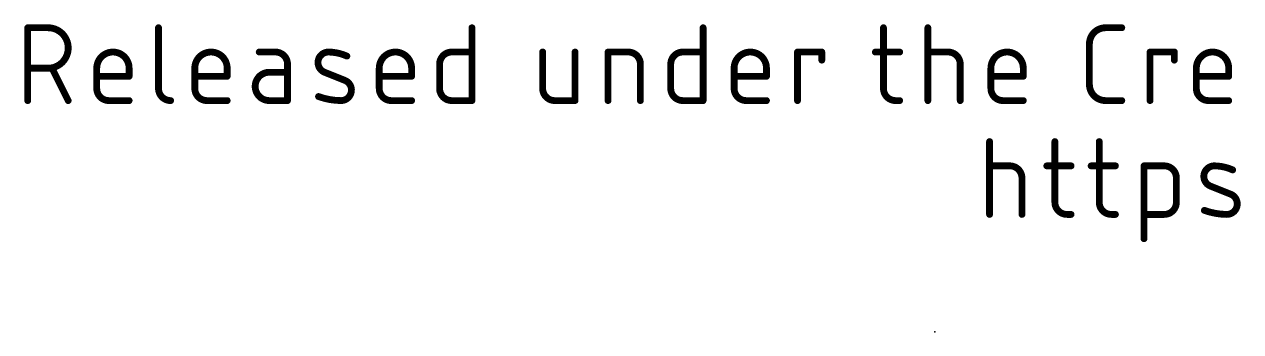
# Model space of a CAD drawing. Extents: x -31.8 to 54.9, y -9.4 to 30.
# Drawn here: x -31.75 to -4.6, y -8.89 to -2.03 of the extents above; entities that cross this region are included whole.
import ezdxf

# ---------------------------------------------------------------- set-up
doc = ezdxf.new("R2010")
doc.units = 0
doc.layers.add('23', color=53, linetype='CONTINUOUS')
doc.layers.add('51', color=253, linetype='CONTINUOUS')

msp = doc.modelspace()

# ---------------------------------------------------------------- linework, layer by layer
at = {"layer": '23'}
msp.add_point((-11.43, -8.89), dxfattribs=at)
at = {"layer": '51', "const_width": 0.1524}
for points in [[(-31.6738, -3.7338), (-31.6738, -2.1082)], [(-31.6738, -2.1082), (-31.2222, -2.1082)], [(-28.7553, -2.1082), (-28.7553, -3.4629)], [(-21.7593, -2.1082), (-21.7593, -3.7338)], [(-16.601, -2.1082), (-16.601, -3.7338)], [(-12.5759, -2.1082), (-12.5759, -3.4629)], [(-11.5847, -3.7338), (-11.5847, -2.1082)], [(-7.6183, -2.1082), (-7.2571, -2.1082)], [(-7.9796, -3.3726), (-7.9796, -2.4694)], [(-26.1464, -2.6501), (-26.5077, -2.6501)], [(-22.2108, -2.6501), (-21.7593, -2.6501)], [(-20.1819, -2.6501), (-20.1819, -3.4629)], [(-19.4594, -3.7338), (-19.4594, -2.6501)], [(-18.7229, -3.7338), (-18.7229, -2.6501)], [(-18.7229, -2.6501), (-18.2714, -2.6501)], [(-17.0525, -2.6501), (-16.601, -2.6501)], [(-14.494, -3.7338), (-14.494, -2.6501)], [(-14.494, -2.6501), (-13.9522, -2.6501)], [(-13.9522, -2.6501), (-13.9522, -2.8307)], [(-12.7565, -2.6501), (-12.2146, -2.6501)], [(-11.5847, -2.6501), (-11.1331, -2.6501)], [(-6.6263, -3.7338), (-6.6263, -2.6501)], [(-6.6263, -2.6501), (-6.0845, -2.6501)], [(-6.0845, -2.6501), (-6.0845, -2.8307)], [(-31.2222, -3.0113), (-31.6738, -3.0113)], [(-30.7707, -3.7338), (-31.1319, -3.0113)], [(-30.1337, -3.4629), (-30.1337, -3.0113)], [(-29.4112, -3.0113), (-29.4112, -3.1919)], [(-27.9454, -3.4629), (-27.9454, -3.0113)], [(-27.2229, -3.0113), (-27.2229, -3.1919)], [(-25.8755, -3.7338), (-25.8755, -2.921)], [(-23.8291, -3.4629), (-23.8291, -3.0113)], [(-23.1067, -3.0113), (-23.1067, -3.1919)], [(-22.4818, -3.4629), (-22.4818, -2.921)], [(-18.0005, -2.921), (-18.0005, -3.7338)], [(-17.3235, -3.4629), (-17.3235, -2.921)], [(-15.9093, -3.4629), (-15.9093, -3.0113)], [(-15.1868, -3.0113), (-15.1868, -3.1919)], [(-10.8622, -2.921), (-10.8622, -3.7338)], [(-10.1779, -3.4629), (-10.1779, -3.0113)], [(-9.4554, -3.0113), (-9.4554, -3.1919)], [(-5.5927, -3.4629), (-5.5927, -3.0113)], [(-4.8702, -3.0113), (-4.8702, -3.1919)], [(-29.4112, -3.1919), (-30.1337, -3.1919)], [(-27.2229, -3.1919), (-27.9454, -3.1919)], [(-25.8755, -3.1016), (-26.2819, -3.1016)], [(-24.5968, -3.2822), (-25.0484, -3.1016)], [(-23.1067, -3.1919), (-23.8291, -3.1919)], [(-15.1868, -3.1919), (-15.9093, -3.1919)], [(-9.4554, -3.1919), (-10.1779, -3.1919)], [(-4.8702, -3.1919), (-5.5927, -3.1919)], [(-29.4112, -3.7338), (-29.8628, -3.7338)], [(-27.2229, -3.7338), (-27.6744, -3.7338)], [(-26.2819, -3.7338), (-25.8755, -3.7338)], [(-23.1067, -3.7338), (-23.5582, -3.7338)], [(-21.7593, -3.7338), (-22.2108, -3.7338)], [(-19.9109, -3.7338), (-19.4594, -3.7338)], [(-16.601, -3.7338), (-17.0525, -3.7338)], [(-15.1868, -3.7338), (-15.6384, -3.7338)], [(-12.3049, -3.7338), (-12.2146, -3.7338)], [(-9.4554, -3.7338), (-9.907, -3.7338)], [(-7.2571, -3.7338), (-7.6183, -3.7338)], [(-4.8702, -3.7338), (-5.3218, -3.7338)], [(-10.2075, -6.2738), (-10.2075, -4.6482)], [(-8.7498, -4.6482), (-8.7498, -6.0029)], [(-7.7598, -4.6482), (-7.7598, -6.0029)], [(-10.2075, -5.1901), (-9.756, -5.1901)], [(-8.9304, -5.1901), (-8.3886, -5.1901)], [(-7.9405, -5.1901), (-7.3986, -5.1901)], [(-6.7613, -6.8157), (-6.7613, -5.1901)], [(-6.7613, -5.1901), (-6.3098, -5.1901)], [(-9.485, -5.461), (-9.485, -6.2738)], [(-6.0388, -5.461), (-6.0388, -6.0029)], [(-4.8269, -5.8222), (-5.2785, -5.6416)], [(-8.4789, -6.2738), (-8.3886, -6.2738)], [(-7.4889, -6.2738), (-7.3986, -6.2738)], [(-6.3098, -6.2738), (-6.7613, -6.2738)]]:
    msp.add_lwpolyline(points, dxfattribs=at)
at = {"layer": '51'}
for points, const_width in [([(-31.6357, -2.1082, 1), (-31.7119, -2.1082)], 0.0762), ([(-31.6738, -2.0701, 1), (-31.6738, -2.1463)], 0.0762), ([(-31.2222, -3.0113, 1), (-31.2222, -2.1082)], 0.1524), ([(-31.2222, -2.0701, 1), (-31.2222, -2.1463)], 0.0762), ([(-31.2222, -2.1463, 1), (-31.2222, -2.0701)], 0.0762), ([(-28.7172, -2.1082, 1), (-28.7934, -2.1082)], 0.0762), ([(-21.7212, -2.1082, 1), (-21.7974, -2.1082)], 0.0762), ([(-16.5629, -2.1082, 1), (-16.6391, -2.1082)], 0.0762), ([(-12.5378, -2.1082, 1), (-12.614, -2.1082)], 0.0762), ([(-11.5466, -2.1082, 1), (-11.6228, -2.1082)], 0.0762), ([(-7.6183, -2.1082, 0.4142), (-7.9796, -2.4694)], 0.1524), ([(-7.6183, -2.0701, 1), (-7.6183, -2.1463)], 0.0762), ([(-7.6183, -2.1463, 1), (-7.6183, -2.0701)], 0.0762), ([(-7.2571, -2.1463, 1), (-7.2571, -2.0701)], 0.0762), ([(-7.9415, -2.4694, 1), (-8.0177, -2.4694)], 0.0762), ([(-8.0177, -2.4694, 1), (-7.9415, -2.4694)], 0.0762), ([(-29.4112, -3.0113, 1), (-30.1337, -3.0113)], 0.1524), ([(-27.2229, -3.0113, 1), (-27.9454, -3.0113)], 0.1524), ([(-26.5077, -2.612, 1), (-26.5077, -2.6882)], 0.0762), ([(-25.8755, -2.921, 0.4142), (-26.1464, -2.6501)], 0.1524), ([(-26.1464, -2.612, 1), (-26.1464, -2.6882)], 0.0762), ([(-26.1464, -2.6882, 1), (-26.1464, -2.612)], 0.0762), ([(-24.9581, -2.6501, 0.8318), (-25.0484, -3.1016)], 0.1524), ([(-24.5517, -2.7404, 0.1026), (-24.9581, -2.6501)], 0.1524), ([(-24.9575, -2.612, 1), (-24.9586, -2.6882)], 0.0762), ([(-24.9586, -2.6882, 1), (-24.9575, -2.612)], 0.0762), ([(-24.5673, -2.7751, 1), (-24.536, -2.7056)], 0.0762), ([(-23.1067, -3.0113, 1), (-23.8291, -3.0113)], 0.1524), ([(-22.2108, -2.6501, 0.4142), (-22.4818, -2.921)], 0.1524), ([(-22.2108, -2.612, 1), (-22.2108, -2.6882)], 0.0762), ([(-22.2108, -2.6882, 1), (-22.2108, -2.612)], 0.0762), ([(-21.7593, -2.6882, 1), (-21.7593, -2.612)], 0.0762), ([(-20.1438, -2.6501, 1), (-20.22, -2.6501)], 0.0762), ([(-19.4213, -2.6501, 1), (-19.4975, -2.6501)], 0.0762), ([(-18.6848, -2.6501, 1), (-18.761, -2.6501)], 0.0762), ([(-18.7229, -2.612, 1), (-18.7229, -2.6882)], 0.0762), ([(-18.0005, -2.921, 0.4142), (-18.2714, -2.6501)], 0.1524), ([(-18.2714, -2.612, 1), (-18.2714, -2.6882)], 0.0762), ([(-18.2714, -2.6882, 1), (-18.2714, -2.612)], 0.0762), ([(-17.0525, -2.6501, 0.4142), (-17.3235, -2.921)], 0.1524), ([(-17.0525, -2.612, 1), (-17.0525, -2.6882)], 0.0762), ([(-17.0525, -2.6882, 1), (-17.0525, -2.612)], 0.0762), ([(-16.601, -2.6882, 1), (-16.601, -2.612)], 0.0762), ([(-15.1868, -3.0113, 1), (-15.9093, -3.0113)], 0.1524), ([(-14.4559, -2.6501, 1), (-14.5321, -2.6501)], 0.0762), ([(-14.494, -2.612, 1), (-14.494, -2.6882)], 0.0762), ([(-13.9141, -2.6501, 1), (-13.9903, -2.6501)], 0.0762), ([(-13.9522, -2.6882, 1), (-13.9522, -2.612)], 0.0762), ([(-12.7565, -2.612, 1), (-12.7565, -2.6882)], 0.0762), ([(-12.2146, -2.6882, 1), (-12.2146, -2.612)], 0.0762), ([(-11.5847, -2.612, 1), (-11.5847, -2.6882)], 0.0762), ([(-10.8622, -2.921, 0.4142), (-11.1331, -2.6501)], 0.1524), ([(-11.1331, -2.612, 1), (-11.1331, -2.6882)], 0.0762), ([(-11.1331, -2.6882, 1), (-11.1331, -2.612)], 0.0762), ([(-9.4554, -3.0113, 1), (-10.1779, -3.0113)], 0.1524), ([(-6.5882, -2.6501, 1), (-6.6644, -2.6501)], 0.0762), ([(-6.6263, -2.612, 1), (-6.6263, -2.6882)], 0.0762), ([(-6.0464, -2.6501, 1), (-6.1226, -2.6501)], 0.0762), ([(-6.0845, -2.6882, 1), (-6.0845, -2.612)], 0.0762), ([(-4.8702, -3.0113, 1), (-5.5927, -3.0113)], 0.1524), ([(-31.6738, -2.9732, 1), (-31.6738, -3.0494)], 0.0762), ([(-31.2222, -2.9732, 1), (-31.2222, -3.0494)], 0.0762), ([(-31.2222, -3.0494, 1), (-31.2222, -2.9732)], 0.0762), ([(-31.0979, -2.9943, 1), (-31.166, -3.0284)], 0.0762), ([(-30.0956, -3.0113, 1), (-30.1718, -3.0113)], 0.0762), ([(-30.1718, -3.0113, 1), (-30.0956, -3.0113)], 0.0762), ([(-29.3731, -3.0113, 1), (-29.4493, -3.0113)], 0.0762), ([(-29.4493, -3.0113, 1), (-29.3731, -3.0113)], 0.0762), ([(-27.9073, -3.0113, 1), (-27.9835, -3.0113)], 0.0762), ([(-27.9835, -3.0113, 1), (-27.9073, -3.0113)], 0.0762), ([(-27.1848, -3.0113, 1), (-27.261, -3.0113)], 0.0762), ([(-27.261, -3.0113, 1), (-27.1848, -3.0113)], 0.0762), ([(-25.8374, -2.921, 1), (-25.9136, -2.921)], 0.0762), ([(-25.9136, -2.921, 1), (-25.8374, -2.921)], 0.0762), ([(-23.791, -3.0113, 1), (-23.8672, -3.0113)], 0.0762), ([(-23.8672, -3.0113, 1), (-23.791, -3.0113)], 0.0762), ([(-23.0686, -3.0113, 1), (-23.1448, -3.0113)], 0.0762), ([(-23.1448, -3.0113, 1), (-23.0686, -3.0113)], 0.0762), ([(-22.4437, -2.921, 1), (-22.5199, -2.921)], 0.0762), ([(-22.5199, -2.921, 1), (-22.4437, -2.921)], 0.0762), ([(-17.9624, -2.921, 1), (-18.0386, -2.921)], 0.0762), ([(-18.0386, -2.921, 1), (-17.9624, -2.921)], 0.0762), ([(-17.2854, -2.921, 1), (-17.3616, -2.921)], 0.0762), ([(-17.3616, -2.921, 1), (-17.2854, -2.921)], 0.0762), ([(-15.8712, -3.0113, 1), (-15.9474, -3.0113)], 0.0762), ([(-15.9474, -3.0113, 1), (-15.8712, -3.0113)], 0.0762), ([(-15.1487, -3.0113, 1), (-15.2249, -3.0113)], 0.0762), ([(-15.2249, -3.0113, 1), (-15.1487, -3.0113)], 0.0762), ([(-13.9903, -2.8307, 1), (-13.9141, -2.8307)], 0.0762), ([(-10.8241, -2.921, 1), (-10.9003, -2.921)], 0.0762), ([(-10.9003, -2.921, 1), (-10.8241, -2.921)], 0.0762), ([(-10.1398, -3.0113, 1), (-10.216, -3.0113)], 0.0762), ([(-10.216, -3.0113, 1), (-10.1398, -3.0113)], 0.0762), ([(-9.4173, -3.0113, 1), (-9.4935, -3.0113)], 0.0762), ([(-9.4935, -3.0113, 1), (-9.4173, -3.0113)], 0.0762), ([(-6.1226, -2.8307, 1), (-6.0464, -2.8307)], 0.0762), ([(-5.5546, -3.0113, 1), (-5.6308, -3.0113)], 0.0762), ([(-5.6308, -3.0113, 1), (-5.5546, -3.0113)], 0.0762), ([(-4.8321, -3.0113, 1), (-4.9083, -3.0113)], 0.0762), ([(-4.9083, -3.0113, 1), (-4.8321, -3.0113)], 0.0762), ([(-30.1337, -3.1538, 1), (-30.1337, -3.23)], 0.0762), ([(-29.4493, -3.1919, 1), (-29.3731, -3.1919)], 0.0762), ([(-29.4112, -3.23, 1), (-29.4112, -3.1538)], 0.0762), ([(-27.9454, -3.1538, 1), (-27.9454, -3.23)], 0.0762), ([(-27.261, -3.1919, 1), (-27.1848, -3.1919)], 0.0762), ([(-27.2229, -3.23, 1), (-27.2229, -3.1538)], 0.0762), ([(-26.2819, -3.1016, 1), (-26.2819, -3.7338)], 0.1524), ([(-26.2819, -3.0635, 1), (-26.2819, -3.1397)], 0.0762), ([(-26.2819, -3.1397, 1), (-26.2819, -3.0635)], 0.0762), ([(-25.8755, -3.1397, 1), (-25.8755, -3.0635)], 0.0762), ([(-25.0342, -3.0663, 1), (-25.0625, -3.137)], 0.0762), ([(-25.0625, -3.137, 1), (-25.0342, -3.0662)], 0.0762), ([(-24.6871, -3.7338, 0.8318), (-24.5968, -3.2822)], 0.1524), ([(-24.5827, -3.2469, 1), (-24.611, -3.3176)], 0.0762), ([(-24.611, -3.3176, 1), (-24.5827, -3.2469)], 0.0762), ([(-23.8291, -3.1538, 1), (-23.8291, -3.23)], 0.0762), ([(-23.1448, -3.1919, 1), (-23.0686, -3.1919)], 0.0762), ([(-23.1067, -3.23, 1), (-23.1067, -3.1538)], 0.0762), ([(-15.9093, -3.1538, 1), (-15.9093, -3.23)], 0.0762), ([(-15.2249, -3.1919, 1), (-15.1487, -3.1919)], 0.0762), ([(-15.1868, -3.23, 1), (-15.1868, -3.1538)], 0.0762), ([(-10.1779, -3.1538, 1), (-10.1779, -3.23)], 0.0762), ([(-9.4935, -3.1919, 1), (-9.4173, -3.1919)], 0.0762), ([(-9.4554, -3.23, 1), (-9.4554, -3.1538)], 0.0762), ([(-5.5927, -3.1538, 1), (-5.5927, -3.23)], 0.0762), ([(-4.9083, -3.1919, 1), (-4.8321, -3.1919)], 0.0762), ([(-4.8702, -3.23, 1), (-4.8702, -3.1538)], 0.0762), ([(-30.1337, -3.4629, 0.4142), (-29.8628, -3.7338)], 0.1524), ([(-30.0956, -3.4629, 1), (-30.1718, -3.4629)], 0.0762), ([(-30.1718, -3.4629, 1), (-30.0956, -3.4629)], 0.0762), ([(-28.7553, -3.4629, 0.4142), (-28.4844, -3.7338)], 0.1524), ([(-28.7172, -3.4629, 1), (-28.7934, -3.4629)], 0.0762), ([(-28.7934, -3.4629, 1), (-28.7172, -3.4629)], 0.0762), ([(-27.9454, -3.4629, 0.4142), (-27.6744, -3.7338)], 0.1524), ([(-27.9073, -3.4629, 1), (-27.9835, -3.4629)], 0.0762), ([(-27.9835, -3.4629, 1), (-27.9073, -3.4629)], 0.0762), ([(-23.8291, -3.4629, 0.4142), (-23.5582, -3.7338)], 0.1524), ([(-23.791, -3.4629, 1), (-23.8672, -3.4629)], 0.0762), ([(-23.8672, -3.4629, 1), (-23.791, -3.4629)], 0.0762), ([(-22.4818, -3.4629, 0.4142), (-22.2108, -3.7338)], 0.1524), ([(-22.4437, -3.4629, 1), (-22.5199, -3.4629)], 0.0762), ([(-22.5199, -3.4629, 1), (-22.4437, -3.4629)], 0.0762), ([(-20.1819, -3.4629, 0.4142), (-19.9109, -3.7338)], 0.1524), ([(-20.1438, -3.4629, 1), (-20.22, -3.4629)], 0.0762), ([(-20.22, -3.4629, 1), (-20.1438, -3.4629)], 0.0762), ([(-17.3235, -3.4629, 0.4142), (-17.0525, -3.7338)], 0.1524), ([(-17.2854, -3.4629, 1), (-17.3616, -3.4629)], 0.0762), ([(-17.3616, -3.4629, 1), (-17.2854, -3.4629)], 0.0762), ([(-15.9093, -3.4629, 0.4142), (-15.6384, -3.7338)], 0.1524), ([(-15.8712, -3.4629, 1), (-15.9474, -3.4629)], 0.0762), ([(-15.9474, -3.4629, 1), (-15.8712, -3.4629)], 0.0762), ([(-12.5759, -3.4629, 0.4142), (-12.3049, -3.7338)], 0.1524), ([(-12.5378, -3.4629, 1), (-12.614, -3.4629)], 0.0762), ([(-12.614, -3.4629, 1), (-12.5378, -3.4629)], 0.0762), ([(-10.1779, -3.4629, 0.4142), (-9.907, -3.7338)], 0.1524), ([(-10.1398, -3.4629, 1), (-10.216, -3.4629)], 0.0762), ([(-10.216, -3.4629, 1), (-10.1398, -3.4629)], 0.0762), ([(-7.9796, -3.3726, 0.4142), (-7.6183, -3.7338)], 0.1524), ([(-7.9415, -3.3726, 1), (-8.0177, -3.3726)], 0.0762), ([(-8.0177, -3.3726, 1), (-7.9415, -3.3726)], 0.0762), ([(-5.5927, -3.4629, 0.4142), (-5.3218, -3.7338)], 0.1524), ([(-5.5546, -3.4629, 1), (-5.6308, -3.4629)], 0.0762), ([(-5.6308, -3.4629, 1), (-5.5546, -3.4629)], 0.0762), ([(-31.7119, -3.7338, 1), (-31.6357, -3.7338)], 0.0762), ([(-30.8048, -3.7508, 1), (-30.7366, -3.7168)], 0.0762), ([(-29.8628, -3.6957, 1), (-29.8628, -3.7719)], 0.0762), ([(-29.8628, -3.7719, 1), (-29.8628, -3.6957)], 0.0762), ([(-29.4112, -3.7719, 1), (-29.4112, -3.6957)], 0.0762), ([(-28.4844, -3.7719, 1), (-28.4844, -3.6957)], 0.0762), ([(-27.6744, -3.6957, 1), (-27.6744, -3.7719)], 0.0762), ([(-27.6744, -3.7719, 1), (-27.6744, -3.6957)], 0.0762), ([(-27.2229, -3.7719, 1), (-27.2229, -3.6957)], 0.0762), ([(-26.2819, -3.6957, 1), (-26.2819, -3.7719)], 0.0762), ([(-26.2819, -3.7719, 1), (-26.2819, -3.6957)], 0.0762), ([(-25.9136, -3.7338, 1), (-25.8374, -3.7338)], 0.0762), ([(-25.8755, -3.7719, 1), (-25.8755, -3.6957)], 0.0762), ([(-25.1709, -3.6076, 1), (-25.1967, -3.6793)], 0.0762), ([(-25.1838, -3.6435, 0.083), (-24.6871, -3.7338)], 0.1524), ([(-24.6866, -3.6957, 1), (-24.6877, -3.7719)], 0.0762), ([(-24.6877, -3.7719, 1), (-24.6866, -3.6957)], 0.0762), ([(-23.5582, -3.6957, 1), (-23.5582, -3.7719)], 0.0762), ([(-23.5582, -3.7719, 1), (-23.5582, -3.6957)], 0.0762), ([(-23.1067, -3.7719, 1), (-23.1067, -3.6957)], 0.0762), ([(-22.2108, -3.6957, 1), (-22.2108, -3.7719)], 0.0762), ([(-22.2108, -3.7719, 1), (-22.2108, -3.6957)], 0.0762), ([(-21.7974, -3.7338, 1), (-21.7212, -3.7338)], 0.0762), ([(-21.7593, -3.7719, 1), (-21.7593, -3.6957)], 0.0762), ([(-19.9109, -3.6957, 1), (-19.9109, -3.7719)], 0.0762), ([(-19.9109, -3.7719, 1), (-19.9109, -3.6957)], 0.0762), ([(-19.4975, -3.7338, 1), (-19.4213, -3.7338)], 0.0762), ([(-19.4594, -3.7719, 1), (-19.4594, -3.6957)], 0.0762), ([(-18.761, -3.7338, 1), (-18.6848, -3.7338)], 0.0762), ([(-18.0386, -3.7338, 1), (-17.9624, -3.7338)], 0.0762), ([(-17.0525, -3.6957, 1), (-17.0525, -3.7719)], 0.0762), ([(-17.0525, -3.7719, 1), (-17.0525, -3.6957)], 0.0762), ([(-16.6391, -3.7338, 1), (-16.5629, -3.7338)], 0.0762), ([(-16.601, -3.7719, 1), (-16.601, -3.6957)], 0.0762), ([(-15.6384, -3.6957, 1), (-15.6384, -3.7719)], 0.0762), ([(-15.6384, -3.7719, 1), (-15.6384, -3.6957)], 0.0762), ([(-15.1868, -3.7719, 1), (-15.1868, -3.6957)], 0.0762), ([(-14.5321, -3.7338, 1), (-14.4559, -3.7338)], 0.0762), ([(-12.3049, -3.6957, 1), (-12.3049, -3.7719)], 0.0762), ([(-12.3049, -3.7719, 1), (-12.3049, -3.6957)], 0.0762), ([(-12.2146, -3.7719, 1), (-12.2146, -3.6957)], 0.0762), ([(-11.6228, -3.7338, 1), (-11.5466, -3.7338)], 0.0762), ([(-10.9003, -3.7338, 1), (-10.8241, -3.7338)], 0.0762), ([(-9.907, -3.6957, 1), (-9.907, -3.7719)], 0.0762), ([(-9.907, -3.7719, 1), (-9.907, -3.6957)], 0.0762), ([(-9.4554, -3.7719, 1), (-9.4554, -3.6957)], 0.0762), ([(-7.6183, -3.6957, 1), (-7.6183, -3.7719)], 0.0762), ([(-7.6183, -3.7719, 1), (-7.6183, -3.6957)], 0.0762), ([(-7.2571, -3.7719, 1), (-7.2571, -3.6957)], 0.0762), ([(-6.6644, -3.7338, 1), (-6.5882, -3.7338)], 0.0762), ([(-5.3218, -3.6957, 1), (-5.3218, -3.7719)], 0.0762), ([(-5.3218, -3.7719, 1), (-5.3218, -3.6957)], 0.0762), ([(-4.8702, -3.7719, 1), (-4.8702, -3.6957)], 0.0762), ([(-10.1694, -4.6482, 1), (-10.2456, -4.6482)], 0.0762), ([(-8.7117, -4.6482, 1), (-8.7879, -4.6482)], 0.0762), ([(-7.7217, -4.6482, 1), (-7.7979, -4.6482)], 0.0762), ([(-10.2075, -5.152, 1), (-10.2075, -5.2282)], 0.0762), ([(-9.485, -5.461, 0.4142), (-9.756, -5.1901)], 0.1524), ([(-9.756, -5.152, 1), (-9.756, -5.2282)], 0.0762), ([(-9.756, -5.2282, 1), (-9.756, -5.152)], 0.0762), ([(-8.9304, -5.152, 1), (-8.9304, -5.2282)], 0.0762), ([(-8.3886, -5.2282, 1), (-8.3886, -5.152)], 0.0762), ([(-7.9405, -5.152, 1), (-7.9405, -5.2282)], 0.0762), ([(-7.3986, -5.2282, 1), (-7.3986, -5.152)], 0.0762), ([(-6.7232, -5.1901, 1), (-6.7994, -5.1901)], 0.0762), ([(-6.7613, -5.152, 1), (-6.7613, -5.2282)], 0.0762), ([(-6.0388, -5.461, 0.4142), (-6.3098, -5.1901)], 0.1524), ([(-6.3098, -5.152, 1), (-6.3098, -5.2282)], 0.0762), ([(-6.3098, -5.2282, 1), (-6.3098, -5.152)], 0.0762), ([(-5.1882, -5.1901, 0.8318), (-5.2785, -5.6416)], 0.1524), ([(-4.7818, -5.2804, 0.1026), (-5.1882, -5.1901)], 0.1524), ([(-5.1876, -5.152, 1), (-5.1887, -5.2282)], 0.0762), ([(-5.1887, -5.2282, 1), (-5.1876, -5.152)], 0.0762), ([(-9.4469, -5.461, 1), (-9.5231, -5.461)], 0.0762), ([(-9.5231, -5.461, 1), (-9.4469, -5.461)], 0.0762), ([(-6.0007, -5.461, 1), (-6.0769, -5.461)], 0.0762), ([(-6.0769, -5.461, 1), (-6.0007, -5.461)], 0.0762), ([(-4.7974, -5.3151, 1), (-4.7661, -5.2456)], 0.0762), ([(-5.2643, -5.6063, 1), (-5.2926, -5.677)], 0.0762), ([(-5.2926, -5.677, 1), (-5.2643, -5.6062)], 0.0762), ([(-8.7498, -6.0029, 0.4142), (-8.4789, -6.2738)], 0.1524), ([(-8.7117, -6.0029, 1), (-8.7879, -6.0029)], 0.0762), ([(-8.7879, -6.0029, 1), (-8.7117, -6.0029)], 0.0762), ([(-7.7598, -6.0029, 0.4142), (-7.4889, -6.2738)], 0.1524), ([(-7.7217, -6.0029, 1), (-7.7979, -6.0029)], 0.0762), ([(-7.7979, -6.0029, 1), (-7.7217, -6.0029)], 0.0762), ([(-6.3098, -6.2738, 0.4142), (-6.0388, -6.0029)], 0.1524), ([(-6.0007, -6.0029, 1), (-6.0769, -6.0029)], 0.0762), ([(-6.0769, -6.0029, 1), (-6.0007, -6.0029)], 0.0762), ([(-4.9172, -6.2738, 0.8318), (-4.8269, -5.8222)], 0.1524), ([(-4.8128, -5.7869, 1), (-4.8411, -5.8576)], 0.0762), ([(-4.8411, -5.8576, 1), (-4.8128, -5.7869)], 0.0762), ([(-10.2456, -6.2738, 1), (-10.1694, -6.2738)], 0.0762), ([(-9.5231, -6.2738, 1), (-9.4469, -6.2738)], 0.0762), ([(-8.4789, -6.2357, 1), (-8.4789, -6.3119)], 0.0762), ([(-8.4789, -6.3119, 1), (-8.4789, -6.2357)], 0.0762), ([(-8.3886, -6.3119, 1), (-8.3886, -6.2357)], 0.0762), ([(-7.4889, -6.2357, 1), (-7.4889, -6.3119)], 0.0762), ([(-7.4889, -6.3119, 1), (-7.4889, -6.2357)], 0.0762), ([(-7.3986, -6.3119, 1), (-7.3986, -6.2357)], 0.0762), ([(-6.7613, -6.2357, 1), (-6.7613, -6.3119)], 0.0762), ([(-6.3098, -6.2357, 1), (-6.3098, -6.3119)], 0.0762), ([(-6.3098, -6.3119, 1), (-6.3098, -6.2357)], 0.0762), ([(-5.401, -6.1476, 1), (-5.4268, -6.2193)], 0.0762), ([(-5.4139, -6.1835, 0.083), (-4.9172, -6.2738)], 0.1524), ([(-4.9167, -6.2357, 1), (-4.9178, -6.3119)], 0.0762), ([(-4.9178, -6.3119, 1), (-4.9167, -6.2357)], 0.0762), ([(-6.7994, -6.8157, 1), (-6.7232, -6.8157)], 0.0762)]:
    msp.add_lwpolyline(points, format="xyb", dxfattribs=dict(at, const_width=const_width))

doc.saveas('drawing.dxf')
